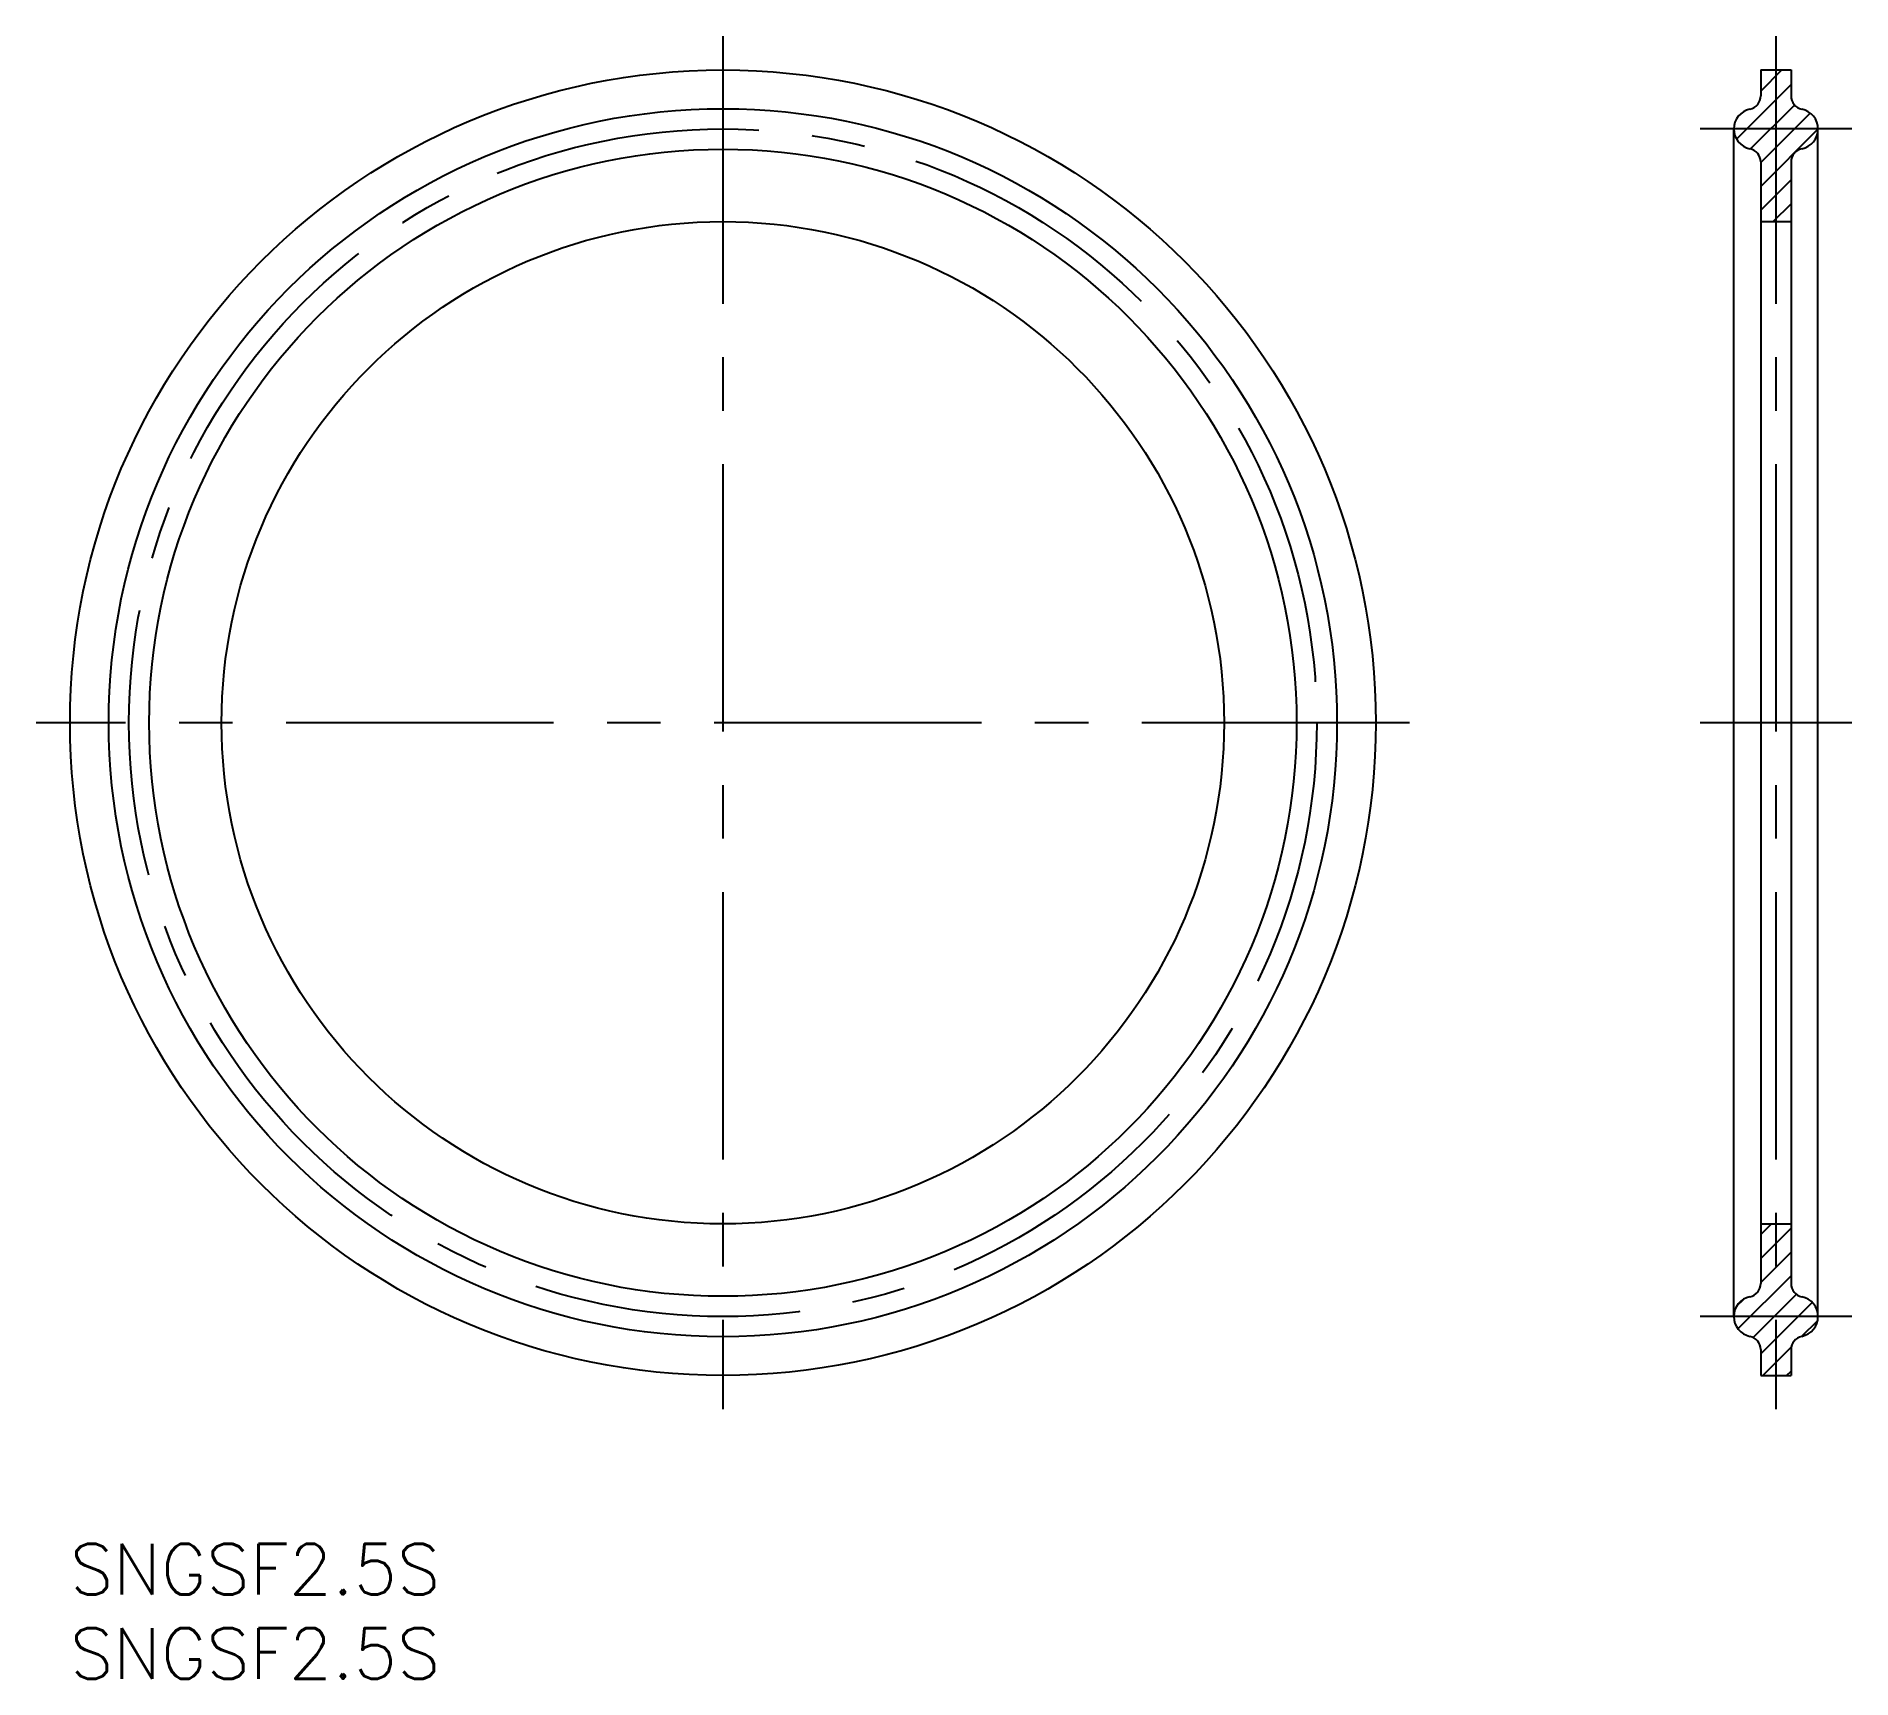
# Model space of a CAD drawing. Extents: x -2 to 106, y -8 to 90.
import ezdxf

# ---------------------------------------------------------------- set-up
doc = ezdxf.new("R2010")
doc.units = 0
doc.header["$LTSCALE"] = 0.5
doc.linetypes.add('CENTER', pattern=[50.8, 31.75, -6.35, 6.35, -6.35])
doc.layers.get('0').update_dxf_attribs({"linetype": 'CONTINUOUS'})
for name, color, linetype in [('MSM_CENTER', 1, 'CENTER'), ('MSM_CONTINUOUS', 7, 'CONTINUOUS'), ('MSM_NARROW', 5, 'CONTINUOUS'), ('MSM_PART_NUMBER', 7, 'CONTINUOUS')]:
    doc.layers.add(name, color=color, linetype=linetype)
doc.styles.get("Standard").update_dxf_attribs({"font": 'txt.shx', "height": 3, "bigfont": 'bigfont.shx'})

# ---------------------------------------------------------------- blocks, each defined once
blk = doc.blocks.new('*U8')
at = {"layer": 'MSM_PART_NUMBER'}
blk.add_text('SNGSF2.5S', height=3, dxfattribs=at).set_placement((0, -3))
blk = doc.blocks.new('*U9')
at = {"layer": 'MSM_PART_NUMBER'}
blk.add_text('SNGSF2.5S', height=3, dxfattribs=at).set_placement((0, -8))

msp = doc.modelspace()

# ---------------------------------------------------------------- linework, layer by layer
for p, q in [((100.35, 87.5), (102.15, 87.5)), ((100.35, 87.5), (100.35, 85.96)), ((102.15, 87.5), (102.15, 85.96)), ((98.75, 13.5), (98.75, 84)), ((103.75, 13.5), (103.75, 84)), ((100.35, 82.04), (100.35, 15.46)), ((102.15, 82.04), (102.15, 15.46)), ((100.35, 78.5), (102.15, 78.5)), ((100.35, 19), (102.15, 19)), ((100.35, 11.54), (100.35, 10)), ((102.15, 11.54), (102.15, 10)), ((100.35, 10), (102.15, 10))]:
    msp.add_line(p, q)
for radius in [38.75, 36.45, 34.05]:
    msp.add_circle((38.75, 48.75), radius)
for centre, radius, start, end in [((99.95, 84), 1.2, 101.537, 258.463), ((99.55, 85.96), 0.8, 281.537, 360), ((102.95, 85.96), 0.8, 180, 258.463), ((102.55, 84), 1.2, 281.537, 78.463), ((99.55, 82.04), 0.8, 0, 78.463), ((102.95, 82.04), 0.8, 101.537, 180), ((99.55, 15.46), 0.8, 281.537, 360), ((102.95, 15.46), 0.8, 180, 258.463), ((99.95, 13.5), 1.2, 101.537, 258.463), ((102.55, 13.5), 1.2, 281.537, 78.463), ((99.55, 11.54), 0.8, 0, 78.463), ((102.95, 11.54), 0.8, 101.537, 180)]:
    msp.add_arc(centre, radius, start, end)
at = {"layer": 'MSM_CENTER'}
for p, q in [((38.75, 89.5), (38.75, 8)), ((101.25, 89.5), (101.25, 8)), ((105.75, 84), (96.75, 84)), ((79.5, 48.75), (-2, 48.75)), ((105.75, 48.75), (96.75, 48.75)), ((105.75, 13.5), (96.75, 13.5))]:
    msp.add_line(p, q, dxfattribs=at)
msp.add_circle((38.75, 48.75), 35.25, dxfattribs=at)
at = {"layer": 'MSM_CONTINUOUS'}
msp.add_circle((38.75, 48.75), 29.75, dxfattribs=at)
at = {"layer": 'MSM_NARROW'}
for p, q in [((100.35, 86.25), (101.6, 87.5)), ((98.91, 83.4), (102.15, 86.63)), ((99.75, 82.82), (102.36, 85.42)), ((100.35, 82), (103.29, 84.94)), ((100.35, 80.59), (103.75, 83.99)), ((100.35, 79.17), (102.15, 80.97)), ((101.09, 78.5), (102.15, 79.56)), ((100.35, 18.36), (100.99, 19)), ((100.35, 16.95), (102.15, 18.75)), ((100.35, 15.53), (102.15, 17.33)), ((99, 12.77), (102.15, 15.92)), ((98.9, 14.09), (99.36, 14.55)), ((99.9, 12.26), (102.47, 14.82)), ((100.35, 11.29), (103.4, 14.34)), ((102.8, 12.33), (103.72, 13.25)), ((100.47, 10), (102.16, 11.69)), ((101.89, 10), (102.15, 10.26))]:
    msp.add_line(p, q, dxfattribs=at)

# ---------------------------------------------------------------- block references
at = {"layer": 'MSM_CONTINUOUS'}
for name in ['*U8', '*U9']:
    msp.add_blockref(name, (0, 0), dxfattribs=at)

doc.saveas('drawing.dxf')
